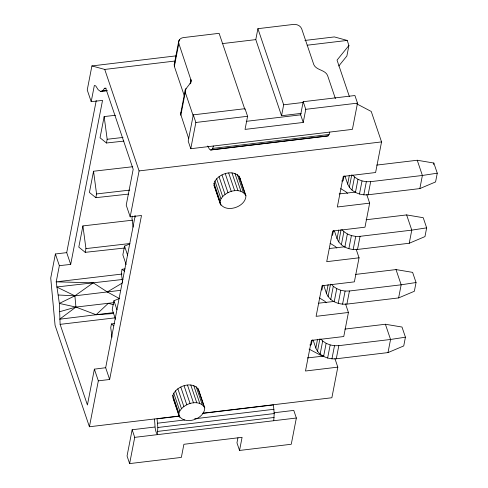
<?xml version="1.0" encoding="UTF-8"?>
<svg xmlns="http://www.w3.org/2000/svg" width="488" height="488" viewBox="0 0 488 488"><rect width="100%" height="100%" fill="white"/><g stroke="black" fill="none" stroke-linecap="round" stroke-linejoin="round"><path stroke-width="0.73" d="M154.324 419.058C155.385 424.359 154.281 429.751 157.349 434.649L157.838 427.488L157.044 418.838L179.712 416.13M273.731 420.729L274.213 413.562L273.42 404.918L203.142 413.324M96.24 100.558L66.71 252.631L55.394 253.986L59.353 265.673L56.212 281.838L59.347 303.42L60.122 324.355L87.419 404.997L94.379 369.154L105.664 367.72L135.194 215.647M184.33 95.868L174.35 66.386L174.356 63.745L175.027 62.574M244.878 109.434L219.112 33.324L183.555 37.576C180.706 37.753 177.754 40.4 178.809 43.426L191.198 80.721L190.296 83.192L185.287 89.713L180.597 113.978L188.697 138.586M180.597 113.978L180.828 112.673M185.287 89.713L185.275 92.354L193.156 115.626M55.394 253.986L50.728 278.038L55.065 325.276L89.414 426.762L179.297 416.008M176.504 55.809L91.909 65.929L87.242 89.981L91.195 101.675L102.535 100.394L70.693 264.398L59.353 265.673M91.195 101.675L94.337 85.51L95.733 85.888L98.143 89.701L100.51 91.421L107.134 90.719M132.681 220.167L82.917 225.913L78.8 247.123L85.223 252.339L124.611 248.02M132.742 166.719L93.537 171.245L89.414 192.455L95.837 197.671L128.411 194.102M115.461 115.272L104.151 116.577L100.034 137.787L106.451 143.002L123.873 141.093M85.223 252.339L85.949 248.606L82.917 225.913M95.837 197.671L96.563 193.937L93.537 171.245M106.451 143.002L107.177 139.269L104.151 116.577M89.414 426.762L98.332 380.841L94.379 369.154M98.332 380.841L109.647 379.487L141.496 215.482L130.18 216.837L139.092 170.916L104.743 69.436L91.909 65.929M119.401 298.473L113.93 300.785L112.234 309.532L115.51 319.219M130.015 243.805L124.544 246.117L122.848 254.864L126.124 264.551M114.466 323.562L111.447 323.953L110.727 327.686L111.996 337.202M125.087 268.894L122.067 269.284L121.341 273.018L122.61 282.534M132.388 216.111L131.955 218.349L133.126 227.133M174.124 65.044L178.815 40.785M179.2 41.09L179.486 39.613M174.35 66.386L178.809 43.426M185.525 90.762L185.959 88.541M180.822 115.314L185.275 92.354M190.113 83.826L190.979 79.379M190.68 83.503L191.198 80.721M154.775 427.043L132.144 429.751L127.051 455.987L129.625 463.6L181.353 457.415L183.897 444.293L242.085 437.327L239.541 450.448L291.263 444.263L296.356 418.021L293.782 410.408L274.171 412.756M193.291 114.863L188.191 141.105L190.771 148.718L352.403 129.375L357.503 103.139L354.922 95.526L303.2 101.711L300.651 114.832L303.231 122.445L245.043 129.405L247.587 116.284L245.013 108.678L193.291 114.863L195.865 122.476L190.771 148.718M129.625 463.6L134.725 437.358L132.144 429.751M301.157 113.381L281.546 115.729L255.785 39.613L257.908 28.682L293.465 24.424C296.692 24.095 300.394 25.559 301.651 28.731L313.821 64.684C316.376 70.37 324.959 69.656 327.515 75.335L335.39 98.606M281.546 115.729L283.668 104.792L257.908 28.682M237.955 437.736L236.961 442.842L239.541 450.448M303.231 122.445L305.775 109.324L303.2 101.711M304.909 40.449L334.365 36.923L347.2 40.425L348.914 45.5L346.876 55.992L338.794 66.002M312.253 339.831L311.289 344.796L309.819 344.992M321.903 290.128L322.867 285.163M332.517 235.46L333.481 230.495M344.095 175.826L343.131 180.792L341.661 180.987M344.876 329.095L385.398 324.252L401.996 327.039L405.43 337.19L403.735 345.931L388.003 352.592L336.281 358.778C328.223 359.607 318.969 355.947 315.821 348.029L317.523 339.282M355.49 274.427L396.012 269.583L412.61 272.371L416.044 282.522L414.349 291.269L398.617 297.924L346.895 304.109C338.837 304.939 329.583 301.279 326.435 293.361L328.137 284.614M366.104 219.765L406.626 214.915L423.224 217.703L426.658 227.853L424.963 236.601L409.231 243.256L357.509 249.447C349.451 250.271 340.197 246.611 337.049 238.693L338.751 229.946M376.718 165.096L417.24 160.247L433.838 163.035L437.272 173.185L435.577 181.933L419.845 188.588L368.123 194.779C360.065 195.603 350.811 191.943 347.67 184.025L349.365 175.277M317.487 351.244L319.89 338.855M328.101 296.576L330.504 284.187M338.715 241.908L341.118 229.519M349.329 187.246L351.738 174.85M320.134 354.111L322.684 340.99L320.915 339.081M330.748 299.443L333.298 286.322L331.529 284.412M341.362 244.775L343.912 231.66L342.143 229.744M351.982 190.106L354.526 176.991L352.763 175.076M323.593 356.429L326.143 343.314L322.684 340.99M334.207 301.767L336.757 288.646L333.298 286.322M344.821 247.099L347.371 233.978L343.912 231.66M355.435 192.431L357.985 179.309L354.526 176.991M327.625 358.046L330.169 344.925L326.143 343.314M338.239 303.377L340.783 290.262L336.757 288.646M348.853 248.715L351.403 235.594L347.371 233.978M359.467 194.047L362.017 180.926L357.985 179.309M331.95 358.851L334.5 345.73L338.825 345.663L390.553 339.471L405.43 337.19M342.564 304.183L345.114 291.061L349.445 290.994L401.166 284.803L416.044 282.522M353.178 249.514L355.728 236.393L360.059 236.326L411.78 230.135L426.658 227.853M363.792 194.846L366.342 181.725L370.673 181.658L422.394 175.466L437.272 173.185M336.281 358.778L338.825 345.663M346.895 304.109L349.445 290.994M357.509 249.447L360.059 236.326M368.123 194.779L370.673 181.658M334.902 358.546L337.812 367.141L331.87 397.75L202.715 413.208M345.522 303.878L348.426 312.472L343.759 336.525L311.429 340.392L305.488 371.008L337.812 367.141M356.136 249.209L359.046 257.804L354.373 281.857L322.043 285.724L316.102 316.34L348.426 312.472M366.75 194.541L369.66 203.136L364.987 227.188L332.663 231.056L326.716 261.672L359.046 257.804M356.722 103.834L371.24 111.465L381.549 141.91L375.601 172.526L343.277 176.394L337.33 207.004L369.66 203.136M388.003 352.592L390.553 339.471L385.398 324.252M398.617 297.924L401.166 284.803L396.012 269.583M409.231 243.256L411.78 230.135L406.626 214.915M419.845 188.588L422.394 175.466L417.24 160.247M433.558 164.493L433.838 163.035M207.693 146.004L209.413 149.133L210.639 150.023L211.761 149.773L212.701 148.407L213.396 146.01M210.639 150.023L327.015 136.103L328.137 135.853L329.083 134.481L329.778 132.083M214.049 183.311C217.075 173.758 234.508 168.085 239.913 178.004L245.921 195.761C245.879 207.028 225.59 213.695 220.064 203.282L214.049 185.519L214.049 183.311L220.064 201.068L220.064 203.282M220.064 201.068C223.083 191.516 240.523 185.843 245.921 195.761M172.862 395.42C175.887 385.868 193.321 380.195 198.726 390.113L204.734 407.87C204.692 419.137 184.403 425.804 178.876 415.386L172.868 397.629L172.862 395.42L178.876 413.177L178.876 415.386M178.876 413.177C181.896 403.625 199.336 397.952 204.734 407.87M102.7 91.018L100.51 91.421L102.675 90.939L104.487 88.279L106.006 88.114M348.914 45.5L337.043 60.122L349.341 96.441M122.994 279.423L93.196 282.82L74.896 295.838L59.347 303.42L75.933 307.08L96.13 314.742L108.342 303.286L113.338 304.726M122.018 274.055L56.212 281.838L93.196 282.82L107.299 291.94L122.018 283.211M59.81 311.679L75.933 307.08L114.235 302.597M104.157 90.744L105.621 90.475M113.253 312.643L59.646 319.207L75.933 307.08L74.896 295.838L56.687 286.987L93.196 282.82M120.554 290.348L74.896 295.838L58.279 294.996M222.211 43.633L255.785 39.613M104.743 69.436L174.588 61.079M307.147 45.219L347.2 40.425M283.668 104.792L303.158 102.462M195.865 122.476L247.587 116.284M305.775 109.324L357.503 103.139M246.245 121.341L300.651 114.832M212.701 148.407L329.083 134.481M211.761 149.773L328.137 135.853M139.092 170.916L381.549 141.91M60.122 324.355L115.333 317.822M157.594 423.206L184.799 419.948M194.627 418.777L273.975 409.28M157.838 427.488L274.213 413.562M157.752 431.392L274.134 417.466M134.725 437.358L296.356 418.021M107.177 139.269L123.007 137.439M96.563 193.937L129.735 190.106M85.949 248.606L129.674 243.555M339.166 193.931L355.74 192.065M329.302 248.514L345.126 246.733M318.688 303.182L334.512 301.401M307.318 357.93L323.898 356.063M102.675 90.939L107.104 90.542M96.13 314.742L113.57 313.528M105.927 88.413L104.487 88.279L105.884 88.663L133.181 169.305L126.221 205.149L130.18 216.837M362.017 180.926L366.342 181.725M351.403 235.594L355.728 236.393M340.783 290.262L345.114 291.061M330.169 344.925L334.5 345.73M340.728 188.624L346.157 191.979L347.48 193.413M330.114 243.286L335.543 246.647L336.866 248.081M319.494 297.954L324.929 301.316L326.252 302.749M309.099 349.115L322.94 356.466M107.299 291.94L119.237 298.479M134.432 216.038L135.597 216.989M122.067 269.284L124.397 271.182M111.447 323.953L113.783 325.85M214.049 185.519L214.934 187.477M345.028 176.229L347.67 184.025M334.414 230.891L337.049 238.693M323.794 285.559L326.435 293.361M313.18 340.228L315.821 348.029M239.029 176.046L245.037 193.809M237.327 174.484L243.335 192.241M234.917 173.411L240.926 191.174M231.971 172.911L237.979 190.674M228.677 173.014L234.691 190.778M225.273 173.716L231.288 191.473M221.985 174.96L228 192.717M219.039 176.668L225.047 194.431M216.629 178.73L222.644 196.487M214.927 180.993L220.942 198.75M215.171 188.185L220.942 205.234M197.841 388.155L203.856 405.918M196.139 386.594L202.148 404.351M193.73 385.52L199.744 403.283M190.784 385.02L196.792 402.783M187.496 385.123L193.504 402.887M184.086 385.825L190.1 403.582M180.798 387.069L186.812 404.833M177.852 388.784L183.866 406.541M175.448 390.839L181.457 408.596M124.544 246.117L127.588 255.114M173.746 393.102L179.755 410.859M173.746 399.587L179.761 417.344M113.93 300.785L116.974 309.782M66.71 252.631L70.693 264.398M105.664 367.72L109.647 379.487M239.913 178.004L239.913 179.48"/></g></svg>
